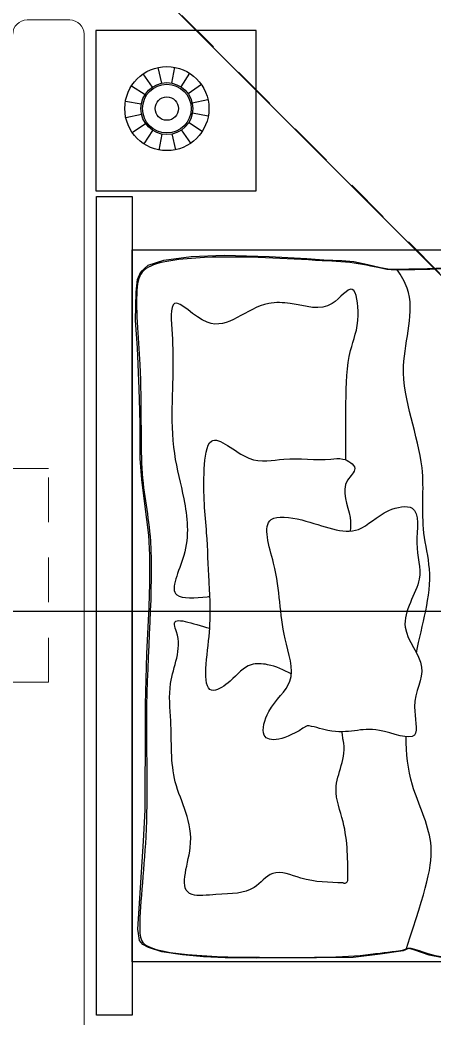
# Model space of a CAD drawing. Header units: metres. Extents: x -232 to 581, y 30 to 789.
# Drawn here: x 233.683 to 234.846, y 590.127 to 592.931 of the extents above; entities that cross this region are included whole.
import ezdxf

# ---------------------------------------------------------------- set-up
doc = ezdxf.new("R2010")
doc.units = ezdxf.units.M
doc.linetypes.add('HIDDEN2', pattern=[0.1875, 0.125, -0.0625])
doc.layers.add('_electricos-Leyenda', color=7, linetype='Continuous')
doc.layers.add('MOBILIARIOS', color=252, linetype='Continuous')
doc.layers.add('A-WALL', color=250, linetype='Continuous', lineweight=20)
doc.layers.add('baños', color=140, linetype='Continuous', lineweight=0)
doc.layers.add('Techos 1', color=7, linetype='HIDDEN2', lineweight=9, true_color=0x42391a)
doc.styles.get("Standard").update_dxf_attribs({"font": 'arial.ttf'})

# ---------------------------------------------------------------- blocks, each defined once
blk = doc.blocks.new('A$Cb50f4bf1')
at = {"layer": 'MOBILIARIOS'}
for p, q in [((0.45, 0.45), (0, 0.45)), ((0, 0.45), (0, 0)), ((0.45, 0), (0.45, 0.45)), ((0.2058, 0.3663), (0.2154, 0.322)), ((0.2519, 0.3671), (0.2438, 0.3224)), ((0.1635, 0.348), (0.1893, 0.3107)), ((0.2948, 0.3501), (0.2703, 0.312)), ((0.1314, 0.3148), (0.1695, 0.2902)), ((0.328, 0.318), (0.2907, 0.2922)), ((0.1144, 0.2719), (0.1591, 0.2638)), ((0.3463, 0.2757), (0.302, 0.2661)), ((0.1152, 0.2258), (0.1595, 0.2353)), ((0.3471, 0.2296), (0.3025, 0.2377)), ((0.1335, 0.1834), (0.1708, 0.2092)), ((0.3301, 0.1867), (0.292, 0.2112)), ((0.1667, 0.1514), (0.1913, 0.1895)), ((0.2096, 0.1344), (0.2177, 0.179)), ((0.2557, 0.1352), (0.2462, 0.1795)), ((0.2981, 0.1535), (0.2723, 0.1908)), ((0, 0), (0.45, 0))]:
    blk.add_line(p, q, dxfattribs=at)
for radius in [0.1182, 0.0729, 0.0684, 0.0328]:
    blk.add_circle((0.2308, 0.2507), radius, dxfattribs=at)
blk = doc.blocks.new('20.03.2026 LN 09 SEGUNDO NIVEL ARQ')
at = {"layer": 'A-WALL', "color": 5}
for p, q in [((90.6359, -57.8377), (90.7559, -57.8377)), ((90.7959, -61.0977), (90.7959, -57.8777))]:
    blk.add_line(p, q, dxfattribs=at)
at = {"layer": 'A-WALL', "color": 5, "linetype": 'HIDDEN2'}
for p, q in [((90.6959, -59.0982), (90.5959, -59.0982)), ((90.6959, -59.6982), (90.6959, -59.0982)), ((90.6959, -59.6982), (90.5959, -59.6982))]:
    blk.add_line(p, q, dxfattribs=at)
at = {"layer": 'A-WALL', "color": 5}
for centre, start, end in [((90.6359, -57.8777), 90, 180), ((90.7559, -57.8777), 0, 90)]:
    blk.add_arc(centre, 0.04, start, end, dxfattribs=at)
at = {"layer": 'MOBILIARIOS', "color": 5}
for points in [[(90.8314, -58.3335), (90.9314, -58.3335), (90.9314, -60.6335), (90.8314, -60.6335)], [(90.9314, -58.4835), (92.9314, -58.4835), (92.9314, -60.4835), (90.9314, -60.4835)]]:
    blk.add_lwpolyline(points, close=True, dxfattribs=at)
blk.add_lwpolyline([(91.7995, -60.4713), (91.7658, -60.4655), (91.7231, -60.4504), (91.7081, -60.4462), (91.693, -60.4529), (91.6278, -60.4621), (91.5522, -60.4713), (91.4494, -60.473), (91.281, -60.4738), (91.1929, -60.473), (91.1318, -60.4696), (91.0725, -60.4638), (91.0148, -60.4554), (90.977, -60.4437), (90.9611, -60.4353), (90.9519, -60.4236), (90.9486, -60.4044), (90.9475, -60.392), (90.9632, -60.1446), (90.968, -60.0564), (90.9689, -59.8121), (90.9689, -59.7608), (90.9727, -59.6182), (90.9793, -59.4866), (90.9812, -59.421), (90.9812, -59.3412), (90.9784, -59.2851), (90.967, -59.1967), (90.9584, -59.1289), (90.9537, -59.07), (90.9537, -58.974), (90.9527, -58.936), (90.9508, -58.8742), (90.9461, -58.7592), (90.9404, -58.6822), (90.9423, -58.6021), (90.9461, -58.5669), (90.9556, -58.5451), (90.9765, -58.527), (91.0202, -58.5127), (91.0966, -58.5023), (91.1896, -58.4985), (91.3162, -58.5023), (91.4225, -58.508), (91.4703, -58.5118), (91.5206, -58.5137), (91.5538, -58.5166), (91.5937, -58.5251), (91.6288, -58.5327), (91.6554, -58.5375), (91.7614, -58.5356), (91.8775, -58.5308)], dxfattribs=at)
blk.add_arc((91.5279, -60.2533), 0.00932, 244.4366, 348.7327, dxfattribs=at)
for points, knots in [([(91.6778, -58.5398), (91.6778, -58.5398), (91.6778, -58.5398), (91.6778, -58.5398), (91.6761, -58.5398), (91.6413, -58.5398), (91.5714, -58.5194), (91.3995, -58.5113), (91.1924, -58.4955), (90.9617, -58.5194), (90.936, -58.6049), (90.9617, -58.8548), (90.9491, -59.126), (91.002, -59.315), (90.9617, -59.7365), (90.9803, -60.0982), (90.9468, -60.3727), (90.9617, -60.4713), (91.3541, -60.4713), (91.5405, -60.4713), (91.6823, -60.4515), (91.6956, -60.4515), (91.7111, -60.4396), (91.7814, -60.4713), (91.8461, -60.4713), (91.967, -60.4713)], [2.895366, 2.895366, 2.895366, 2.895366, 2.896475, 3.053535, 3.138588, 3.190252, 3.29358, 3.393683, 3.686394, 3.848283, 3.942303, 4.166996, 4.499824, 4.847407, 5.433591, 5.797126, 6.093613, 6.186669, 6.495546, 6.666013, 6.828452, 7.059973, 7.190877, 7.299822, 7.383928, 7.383928, 7.383928, 7.383928]), ([(91.7302, -59.6159), (91.7451, -59.5366), (91.7844, -59.4252), (91.7391, -59.2492), (91.7657, -59.0675), (91.6563, -58.8357), (91.736, -58.6361), (91.6875, -58.5564), (91.6761, -58.5398)], [0.780746, 0.780746, 0.780746, 0.780746, 1.031047, 1.138144, 1.338216, 1.638789, 1.87051, 1.932727, 1.932727, 1.932727, 1.932727]), ([(92.9058, -59.2153), (92.9058, -59.0834), (92.9058, -58.8877), (92.9266, -58.5912), (92.7954, -58.5194), (92.5181, -58.5371), (92.2919, -58.5194), (91.8669, -58.532), (91.7701, -58.5398), (91.6778, -58.5398)], [0, 0, 0, 0, 0.418295, 0.63409, 0.877661, 1.085184, 1.239382, 1.462689, 1.680419, 1.680419, 1.680419, 1.680419]), ([(91.532, -59.0712), (91.5317, -59.0235), (91.5311, -58.9127), (91.5352, -58.7732), (91.5743, -58.6902), (91.5567, -58.5604), (91.4836, -58.667), (91.4032, -58.6336), (91.2652, -58.6274), (91.1713, -58.749), (91.0328, -58.5883), (91.0497, -58.7783), (91.0419, -58.8896), (91.0432, -59.0518), (91.0813, -59.1903), (91.0974, -59.3264), (91.017, -59.4706), (91.1125, -59.4605), (91.1472, -59.4575), (91.1497, -59.4572)], [0, 0, 0, 0, 0.152599, 0.305824, 0.413498, 0.490111, 0.57095, 0.695693, 0.751084, 0.933009, 1.04478, 1.135217, 1.336369, 1.489125, 1.623798, 1.783333, 1.909904, 2.000264, 2.007333, 2.007333, 2.007333, 2.007333]), ([(91.3784, -59.6751), (91.3575, -59.6637), (91.3219, -59.6475), (91.2524, -59.6431), (91.2174, -59.6911), (91.1196, -59.7554), (91.1575, -59.542), (91.1461, -59.4235), (91.1424, -59.2648), (91.1268, -59.1537), (91.1453, -58.9757), (91.2583, -59.0932), (91.367, -59.0619), (91.4587, -59.0774), (91.5249, -59.0659), (91.5715, -59.0962), (91.5085, -59.1487), (91.5463, -59.2136), (91.5448, -59.2612), (91.544, -59.2736)], [0.032571, 0.032571, 0.032571, 0.032571, 0.107712, 0.156224, 0.235226, 0.291111, 0.451247, 0.617718, 0.770472, 0.95788, 1.036962, 1.155398, 1.259301, 1.397905, 1.433881, 1.478271, 1.518706, 1.629903, 1.669516, 1.669516, 1.669516, 1.669516]), ([(91.4228, -59.8204), (91.4378, -59.8214), (91.5318, -59.8534), (91.5931, -59.8083), (91.7494, -59.8796), (91.7087, -59.7466), (91.7741, -59.654), (91.6605, -59.5379), (91.7597, -59.413), (91.7209, -59.3221), (91.7462, -59.1924), (91.6327, -59.214), (91.5564, -59.3021), (91.442, -59.2432), (91.2833, -59.2226), (91.3505, -59.4095), (91.3425, -59.5342), (91.3993, -59.7003), (91.3151, -59.7595), (91.2831, -59.8759), (91.3604, -59.8618), (91.4228, -59.8204)], [0.483205, 0.483205, 0.483205, 0.483205, 0.53364, 0.686105, 0.79098, 0.874215, 0.993951, 1.121456, 1.272938, 1.391058, 1.496021, 1.56567, 1.671481, 1.841411, 1.931504, 2.070402, 2.301906, 2.427526, 2.537167, 2.607901, 2.719001, 2.719001, 2.719001, 2.719001]), ([(91.5239, -60.2617), (91.4851, -60.2611), (91.4202, -60.2601), (91.3262, -60.2166), (91.2682, -60.2948), (91.1946, -60.2902), (91.0473, -60.308), (91.1289, -60.124), (91.0345, -59.9897), (91.045, -59.8283), (91.0279, -59.688), (91.076, -59.6004), (91.0349, -59.5057), (91.1023, -59.5352), (91.1491, -59.5464)], [0, 0, 0, 0, 0.125513, 0.209774, 0.279098, 0.385114, 0.440556, 0.579971, 0.776155, 0.956632, 1.067828, 1.221054, 1.242986, 1.352802, 1.352802, 1.352802, 1.352802]), ([(91.537, -60.2551), (91.5374, -60.2001), (91.538, -60.1137), (91.4846, -59.9819), (91.5377, -59.9103), (91.5225, -59.8543), (91.5215, -59.8374)], [0, 0, 0, 0, 0.1739603, 0.2732689, 0.4204064, 0.4281347, 0.4281347, 0.4281347, 0.4281347]), ([(91.7023, -60.4461), (91.7561, -60.2792), (91.797, -60.1567), (91.7121, -59.999), (91.7008, -59.8976), (91.7008, -59.8516)], [0.0005696, 0.0005696, 0.0005696, 0.0005696, 0.2116189, 0.3895346, 0.5346505, 0.5346505, 0.5346505, 0.5346505])]:
    blk.add_open_spline(points, degree=3, knots=knots, dxfattribs=at)
at = {"layer": 'Techos 1', "color": 5}
for p in [(88.8427, -55.5986), (80.5959, -59.4987)]:
    blk.add_line(p, (92.7459, -59.4987), dxfattribs=at)
at = {"layer": 'MOBILIARIOS', "color": 5, "rotation": 90}
blk.add_blockref('A$Cb50f4bf1', (91.2794, -58.3175), dxfattribs=at)
at = {"layer": 'baños', "color": 5, "linetype": 'Continuous', "flags": 8}
for tag, p in [('MODELNUMBER', (83.7813, -42.9175, 0)), ('MATERIAL', (83.7813, -42.9176, 0)), ('PRODUCT', (83.7813, -42.9176, 0)), ('TRADENAME', (83.7813, -42.9176, 0)), ('MODELNUMBER', (84.956, -42.9175, 0)), ('TRADENAME', (84.956, -42.9176, 0)), ('MATERIAL', (84.956, -42.9176, 0)), ('PRODUCT', (84.956, -42.9176, 0))]:
    blk.add_attdef(tag, p, '', height=0.0000254, rotation=180.0001, dxfattribs=at)
at = {"layer": 'baños', "color": 5, "linetype": 'Continuous'}
for tag, p, rotation in [('TRADENAME', (85.8912, -56.9933), 180.0001), ('MODELNUMBER', (85.8912, -56.9934), 180.0001), ('MATERIAL', (85.8914, -56.9932), 180.0001), ('PRODUCT', (85.8914, -56.9933), 180.0001), ('MODELNUMBER', (86.6008, -56.9934), 179.9999), ('MATERIAL', (86.6008, -56.9932), 179.9999), ('PRODUCT', (86.6008, -56.9933), 179.9999), ('TRADENAME', (86.6008, -56.9933), 179.9999)]:
    blk.add_attdef(tag, p, '', height=0.0000254, rotation=rotation, dxfattribs=at)
blk = doc.blocks.new('TECHO ARQ 20.03')
at = {"layer": '_electricos-Leyenda', "color": 30, "true_color": 0xf8991e}
for p, q in [((238.0272, 109.7149), (241.9272, 105.815)), ((229.7805, 105.815), (241.9859, 105.815))]:
    blk.add_line(p, q, dxfattribs=at)

msp = doc.modelspace()

# ---------------------------------------------------------------- block references
at = {"color": 1}
for name, p in [('20.03.2026 LN 09 SEGUNDO NIVEL ARQ', (143.0668, 650.7691)), ('TECHO ARQ 20.03', (-6.1178, 485.4555))]:
    msp.add_blockref(name, p, dxfattribs=at)

doc.saveas('drawing.dxf')
